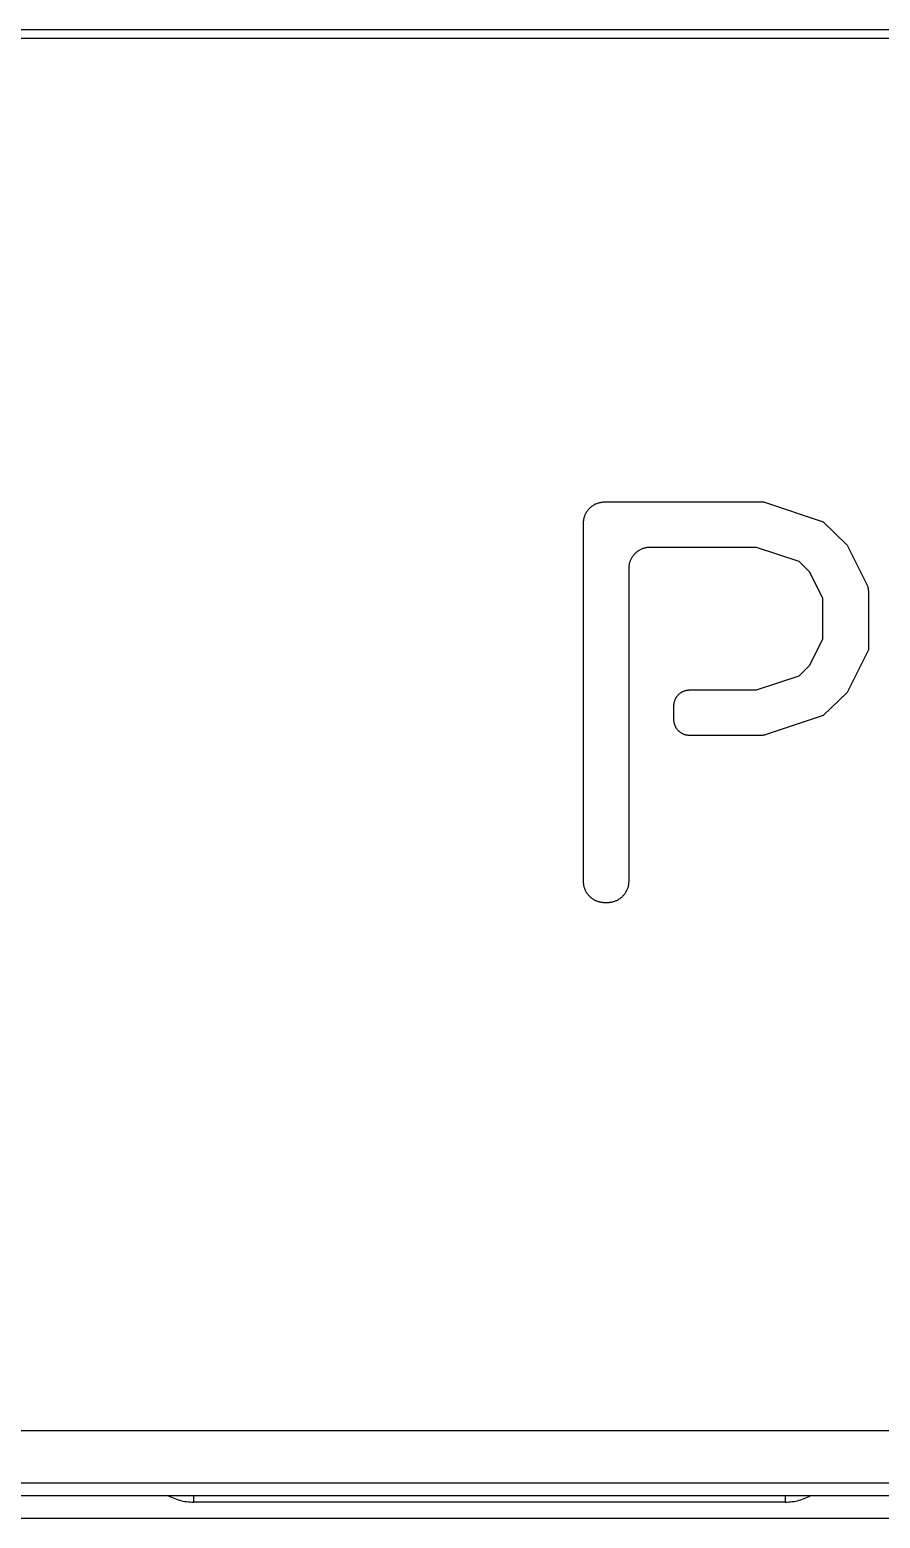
# Model space of a CAD drawing. Header units: millimetres. Extents: x -1283 to 2747, y -259 to 2557.
# Drawn here: x 822.8 to 871.7, y 370.2 to 455.7 of the extents above; entities that cross this region are included whole.
import ezdxf

# ---------------------------------------------------------------- set-up
doc = ezdxf.new("R2010")
doc.units = ezdxf.units.MM
doc.header["$MEASUREMENT"] = 0
doc.layers.add('Utwórz2D linie widoczne', color=7, linetype='Continuous', true_color=0x000000)

msp = doc.modelspace()

# ---------------------------------------------------------------- linework, layer by layer
at = {"layer": 'Utwórz2D linie widoczne'}
for p, q in [((1096.05, 455.218), (723.05, 455.218)), ((1096.54, 455.718), (723.54, 455.718)), ((855.632, 428.559), (855.673, 428.566)), ((855.673, 428.566), (855.714, 428.573)), ((855.714, 428.573), (855.756, 428.578)), ((855.756, 428.578), (855.798, 428.581)), ((855.798, 428.581), (855.839, 428.583)), ((855.839, 428.583), (855.881, 428.584)), ((855.881, 428.584), (865.006, 428.584)), ((865.006, 428.584), (868.434, 427.436)), ((854.702, 427.69), (854.714, 427.73)), ((854.714, 427.73), (854.727, 427.769)), ((854.727, 427.769), (854.742, 427.809)), ((854.742, 427.809), (854.758, 427.847)), ((854.758, 427.847), (854.775, 427.885)), ((854.775, 427.885), (854.793, 427.923)), ((854.793, 427.923), (854.813, 427.96)), ((854.813, 427.96), (854.834, 427.996)), ((854.834, 427.996), (854.857, 428.031)), ((854.857, 428.031), (854.88, 428.066)), ((854.88, 428.066), (854.905, 428.099)), ((854.905, 428.099), (854.931, 428.132)), ((854.931, 428.132), (854.958, 428.164)), ((854.958, 428.164), (854.986, 428.195)), ((854.986, 428.195), (855.015, 428.225)), ((855.015, 428.225), (855.045, 428.254)), ((855.045, 428.254), (855.076, 428.283)), ((855.076, 428.283), (855.108, 428.309)), ((855.108, 428.309), (855.141, 428.335)), ((855.141, 428.335), (855.175, 428.36)), ((855.175, 428.36), (855.209, 428.384)), ((855.209, 428.384), (855.245, 428.406)), ((855.245, 428.406), (855.281, 428.427)), ((855.281, 428.427), (855.318, 428.447)), ((855.318, 428.447), (855.355, 428.465)), ((855.355, 428.465), (855.393, 428.483)), ((855.393, 428.483), (855.432, 428.499)), ((855.432, 428.499), (855.471, 428.513)), ((855.471, 428.513), (855.511, 428.527)), ((855.511, 428.527), (855.551, 428.539)), ((855.551, 428.539), (855.591, 428.549)), ((855.591, 428.549), (855.632, 428.559)), ((854.656, 427.359), (854.657, 427.401)), ((854.656, 406.774), (854.656, 427.359)), ((854.657, 427.401), (854.659, 427.443)), ((854.659, 427.443), (854.663, 427.485)), ((854.663, 427.485), (854.668, 427.526)), ((854.668, 427.526), (854.674, 427.567)), ((854.674, 427.567), (854.682, 427.608)), ((854.682, 427.608), (854.691, 427.649)), ((854.691, 427.649), (854.702, 427.69)), ((868.434, 427.436), (869.816, 426.108)), ((869.816, 426.108), (870.933, 423.844)), ((857.327, 425.156), (857.313, 425.117)), ((857.341, 425.196), (857.327, 425.156)), ((857.357, 425.234), (857.341, 425.196)), ((857.375, 425.272), (857.357, 425.234)), ((857.393, 425.31), (857.375, 425.272)), ((857.413, 425.346), (857.393, 425.31)), ((857.434, 425.383), (857.413, 425.346)), ((857.457, 425.418), (857.434, 425.383)), ((857.48, 425.453), (857.457, 425.418)), ((857.505, 425.486), (857.48, 425.453)), ((857.531, 425.519), (857.505, 425.486)), ((857.558, 425.551), (857.531, 425.519)), ((857.586, 425.582), (857.558, 425.551)), ((857.615, 425.612), (857.586, 425.582)), ((857.645, 425.641), (857.615, 425.612)), ((857.676, 425.669), (857.645, 425.641)), ((857.708, 425.696), (857.676, 425.669)), ((857.741, 425.722), (857.708, 425.696)), ((857.774, 425.747), (857.741, 425.722)), ((857.809, 425.77), (857.774, 425.747)), ((857.844, 425.793), (857.809, 425.77)), ((857.88, 425.814), (857.844, 425.793)), ((857.917, 425.834), (857.88, 425.814)), ((857.955, 425.852), (857.917, 425.834)), ((857.993, 425.87), (857.955, 425.852)), ((858.031, 425.886), (857.993, 425.87)), ((858.071, 425.9), (858.031, 425.886)), ((858.11, 425.914), (858.071, 425.9)), ((858.15, 425.926), (858.11, 425.914)), ((858.191, 425.936), (858.15, 425.926)), ((858.232, 425.945), (858.191, 425.936)), ((858.273, 425.953), (858.232, 425.945)), ((858.314, 425.96), (858.273, 425.953)), ((858.356, 425.965), (858.314, 425.96)), ((858.397, 425.968), (858.356, 425.965)), ((858.439, 425.97), (858.397, 425.968)), ((858.481, 425.971), (858.439, 425.97)), ((864.601, 425.971), (858.481, 425.971)), ((867.051, 425.163), (864.601, 425.971)), ((867.656, 424.539), (867.051, 425.163)), ((857.257, 424.788), (857.256, 424.746)), ((857.256, 424.746), (857.256, 406.774)), ((857.259, 424.83), (857.257, 424.788)), ((857.262, 424.871), (857.259, 424.83)), ((857.267, 424.913), (857.262, 424.871)), ((857.274, 424.954), (857.267, 424.913)), ((857.282, 424.995), (857.274, 424.954)), ((857.291, 425.036), (857.282, 424.995)), ((857.301, 425.077), (857.291, 425.036)), ((857.313, 425.117), (857.301, 425.077)), ((868.412, 423.036), (867.656, 424.539)), ((870.933, 423.844), (870.946, 423.817)), ((870.946, 423.817), (870.957, 423.79)), ((870.957, 423.79), (870.968, 423.762)), ((870.968, 423.762), (870.978, 423.735)), ((870.978, 423.735), (870.987, 423.707)), ((870.987, 423.707), (870.995, 423.678)), ((870.995, 423.678), (871.002, 423.65)), ((871.002, 423.65), (871.009, 423.621)), ((871.009, 423.621), (871.014, 423.592)), ((871.014, 423.592), (871.018, 423.563)), ((871.018, 423.563), (871.022, 423.534)), ((871.022, 423.534), (871.024, 423.504)), ((871.024, 423.504), (871.025, 423.475)), ((871.025, 423.475), (871.026, 423.445)), ((871.026, 423.445), (871.026, 420.092)), ((868.412, 420.711), (868.412, 423.036)), ((867.656, 419.209), (868.412, 420.711)), ((871.026, 420.092), (869.816, 417.64)), ((867.051, 418.585), (867.656, 419.209)), ((864.601, 417.776), (867.051, 418.585)), ((860.038, 417.42), (860.057, 417.444)), ((860.057, 417.444), (860.077, 417.468)), ((860.077, 417.468), (860.098, 417.491)), ((860.098, 417.491), (860.119, 417.513)), ((860.119, 417.513), (860.141, 417.534)), ((860.141, 417.534), (860.164, 417.555)), ((860.164, 417.555), (860.188, 417.575)), ((860.188, 417.575), (860.212, 417.594)), ((860.212, 417.594), (860.237, 417.612)), ((860.237, 417.612), (860.262, 417.629)), ((860.262, 417.629), (860.288, 417.645)), ((860.288, 417.645), (860.315, 417.661)), ((860.315, 417.661), (860.342, 417.676)), ((860.342, 417.676), (860.369, 417.689)), ((860.369, 417.689), (860.397, 417.702)), ((860.397, 417.702), (860.425, 417.714)), ((860.425, 417.714), (860.454, 417.724)), ((860.454, 417.724), (860.483, 417.734)), ((860.483, 417.734), (860.513, 417.743)), ((860.513, 417.743), (860.543, 417.751)), ((860.543, 417.751), (860.573, 417.758)), ((860.573, 417.758), (860.603, 417.763)), ((860.603, 417.763), (860.633, 417.768)), ((860.633, 417.768), (860.664, 417.772)), ((860.664, 417.772), (860.694, 417.774)), ((860.694, 417.774), (860.725, 417.776)), ((860.725, 417.776), (860.756, 417.776)), ((860.756, 417.776), (864.601, 417.776)), ((869.816, 417.64), (868.434, 416.311)), ((859.856, 416.907), (859.858, 416.938)), ((859.856, 416.876), (859.856, 416.907)), ((859.856, 416.063), (859.856, 416.876)), ((859.858, 416.938), (859.86, 416.969)), ((859.86, 416.969), (859.864, 416.999)), ((859.864, 416.999), (859.869, 417.029)), ((859.869, 417.029), (859.874, 417.06)), ((859.874, 417.06), (859.881, 417.09)), ((859.881, 417.09), (859.889, 417.119)), ((859.889, 417.119), (859.898, 417.149)), ((859.898, 417.149), (859.908, 417.178)), ((859.908, 417.178), (859.918, 417.207)), ((859.918, 417.207), (859.93, 417.235)), ((859.93, 417.235), (859.943, 417.263)), ((859.943, 417.263), (859.957, 417.291)), ((859.957, 417.291), (859.971, 417.318)), ((859.971, 417.318), (859.987, 417.344)), ((859.987, 417.344), (860.003, 417.37)), ((860.003, 417.37), (860.02, 417.395)), ((860.02, 417.395), (860.038, 417.42)), ((859.856, 416.033), (859.856, 416.063)), ((859.858, 416.002), (859.856, 416.033)), ((859.86, 415.971), (859.858, 416.002)), ((859.864, 415.941), (859.86, 415.971)), ((859.869, 415.91), (859.864, 415.941)), ((859.874, 415.88), (859.869, 415.91)), ((859.881, 415.85), (859.874, 415.88)), ((859.889, 415.821), (859.881, 415.85)), ((859.898, 415.791), (859.889, 415.821)), ((859.908, 415.762), (859.898, 415.791)), ((859.918, 415.733), (859.908, 415.762)), ((859.93, 415.705), (859.918, 415.733)), ((868.434, 416.311), (865.145, 415.21)), ((859.943, 415.677), (859.93, 415.705)), ((859.957, 415.649), (859.943, 415.677)), ((859.971, 415.622), (859.957, 415.649)), ((859.987, 415.596), (859.971, 415.622)), ((860.003, 415.57), (859.987, 415.596)), ((860.02, 415.544), (860.003, 415.57)), ((860.038, 415.52), (860.02, 415.544)), ((860.057, 415.495), (860.038, 415.52)), ((860.077, 415.472), (860.057, 415.495)), ((860.098, 415.449), (860.077, 415.472)), ((860.119, 415.427), (860.098, 415.449)), ((860.141, 415.406), (860.119, 415.427)), ((860.164, 415.385), (860.141, 415.406)), ((860.188, 415.365), (860.164, 415.385)), ((860.212, 415.346), (860.188, 415.365)), ((860.237, 415.328), (860.212, 415.346)), ((860.262, 415.311), (860.237, 415.328)), ((860.288, 415.294), (860.262, 415.311)), ((860.315, 415.279), (860.288, 415.294)), ((860.342, 415.264), (860.315, 415.279)), ((860.369, 415.251), (860.342, 415.264)), ((860.397, 415.238), (860.369, 415.251)), ((860.425, 415.226), (860.397, 415.238)), ((860.454, 415.215), (860.425, 415.226)), ((860.483, 415.206), (860.454, 415.215)), ((860.513, 415.197), (860.483, 415.206)), ((860.543, 415.189), (860.513, 415.197)), ((860.573, 415.182), (860.543, 415.189)), ((860.603, 415.176), (860.573, 415.182)), ((860.633, 415.172), (860.603, 415.176)), ((860.664, 415.168), (860.633, 415.172)), ((860.694, 415.165), (860.664, 415.168)), ((860.725, 415.164), (860.694, 415.165)), ((860.756, 415.163), (860.725, 415.164)), ((864.859, 415.163), (860.756, 415.163)), ((864.888, 415.164), (864.859, 415.163)), ((864.917, 415.165), (864.888, 415.164)), ((864.946, 415.168), (864.917, 415.165)), ((864.975, 415.171), (864.946, 415.168)), ((865.004, 415.175), (864.975, 415.171)), ((865.033, 415.18), (865.004, 415.175)), ((865.061, 415.186), (865.033, 415.18)), ((865.089, 415.193), (865.061, 415.186)), ((865.117, 415.201), (865.089, 415.193)), ((865.145, 415.21), (865.117, 415.201)), ((854.657, 406.732), (854.656, 406.774)), ((854.659, 406.691), (854.657, 406.732)), ((854.663, 406.649), (854.659, 406.691)), ((854.668, 406.607), (854.663, 406.649)), ((854.674, 406.566), (854.668, 406.607)), ((854.682, 406.525), (854.674, 406.566)), ((854.691, 406.484), (854.682, 406.525)), ((854.702, 406.444), (854.691, 406.484)), ((854.714, 406.404), (854.702, 406.444)), ((854.727, 406.364), (854.714, 406.404)), ((854.742, 406.325), (854.727, 406.364)), ((854.758, 406.286), (854.742, 406.325)), ((857.17, 406.325), (857.154, 406.286)), ((857.185, 406.364), (857.17, 406.325)), ((857.198, 406.404), (857.185, 406.364)), ((857.21, 406.444), (857.198, 406.404)), ((857.221, 406.484), (857.21, 406.444)), ((857.23, 406.525), (857.221, 406.484)), ((857.238, 406.566), (857.23, 406.525)), ((857.244, 406.607), (857.238, 406.566)), ((857.249, 406.649), (857.244, 406.607)), ((857.253, 406.691), (857.249, 406.649)), ((857.255, 406.732), (857.253, 406.691)), ((857.256, 406.774), (857.255, 406.732)), ((854.775, 406.248), (854.758, 406.286)), ((854.793, 406.211), (854.775, 406.248)), ((854.813, 406.174), (854.793, 406.211)), ((854.834, 406.138), (854.813, 406.174)), ((854.857, 406.102), (854.834, 406.138)), ((854.88, 406.068), (854.857, 406.102)), ((854.905, 406.034), (854.88, 406.068)), ((854.931, 406.001), (854.905, 406.034)), ((854.958, 405.969), (854.931, 406.001)), ((854.986, 405.938), (854.958, 405.969)), ((855.015, 405.908), (854.986, 405.938)), ((855.045, 405.879), (855.015, 405.908)), ((855.076, 405.851), (855.045, 405.879)), ((855.108, 405.824), (855.076, 405.851)), ((855.141, 405.798), (855.108, 405.824)), ((855.175, 405.773), (855.141, 405.798)), ((855.209, 405.75), (855.175, 405.773)), ((855.245, 405.727), (855.209, 405.75)), ((855.281, 405.706), (855.245, 405.727)), ((855.318, 405.686), (855.281, 405.706)), ((855.355, 405.668), (855.318, 405.686)), ((855.393, 405.651), (855.355, 405.668)), ((855.432, 405.635), (855.393, 405.651)), ((855.471, 405.62), (855.432, 405.635)), ((855.511, 405.607), (855.471, 405.62)), ((855.551, 405.595), (855.511, 405.607)), ((855.591, 405.584), (855.551, 405.595)), ((855.632, 405.575), (855.591, 405.584)), ((855.673, 405.567), (855.632, 405.575)), ((855.714, 405.561), (855.673, 405.567)), ((855.756, 405.556), (855.714, 405.561)), ((855.798, 405.552), (855.756, 405.556)), ((855.839, 405.55), (855.798, 405.552)), ((855.881, 405.549), (855.839, 405.55)), ((856.031, 405.549), (855.881, 405.549)), ((856.073, 405.55), (856.031, 405.549)), ((856.115, 405.552), (856.073, 405.55)), ((856.156, 405.556), (856.115, 405.552)), ((856.198, 405.561), (856.156, 405.556)), ((856.239, 405.567), (856.198, 405.561)), ((856.28, 405.575), (856.239, 405.567)), ((856.321, 405.584), (856.28, 405.575)), ((856.361, 405.595), (856.321, 405.584)), ((856.401, 405.607), (856.361, 405.595)), ((856.441, 405.62), (856.401, 405.607)), ((856.48, 405.635), (856.441, 405.62)), ((856.519, 405.651), (856.48, 405.635)), ((856.557, 405.668), (856.519, 405.651)), ((856.594, 405.686), (856.557, 405.668)), ((856.631, 405.706), (856.594, 405.686)), ((856.667, 405.727), (856.631, 405.706)), ((856.703, 405.75), (856.667, 405.727)), ((856.737, 405.773), (856.703, 405.75)), ((856.771, 405.798), (856.737, 405.773)), ((856.804, 405.824), (856.771, 405.798)), ((856.836, 405.851), (856.804, 405.824)), ((856.867, 405.879), (856.836, 405.851)), ((856.897, 405.908), (856.867, 405.879)), ((856.926, 405.938), (856.897, 405.908)), ((856.954, 405.969), (856.926, 405.938)), ((856.981, 406.001), (856.954, 405.969)), ((857.007, 406.034), (856.981, 406.001)), ((857.032, 406.068), (857.007, 406.034)), ((857.055, 406.102), (857.032, 406.068)), ((857.078, 406.138), (857.055, 406.102)), ((857.099, 406.174), (857.078, 406.138)), ((857.119, 406.211), (857.099, 406.174)), ((857.137, 406.248), (857.119, 406.211)), ((857.154, 406.286), (857.137, 406.248)), ((726.976, 375.218), (1092.124, 375.218)), ((724.051, 372.218), (1096.051, 372.218)), ((719.649, 371.475), (1099.649, 371.475)), ((723.65, 371.477), (1095.65, 371.477)), ((830.809, 371.475), (830.898, 371.428)), ((830.898, 371.428), (830.988, 371.385)), ((830.988, 371.385), (831.08, 371.344)), ((831.08, 371.344), (831.173, 371.306)), ((831.173, 371.306), (831.268, 371.271)), ((831.268, 371.271), (831.363, 371.24)), ((832.254, 371.475), (832.254, 371.104)), ((866.254, 371.475), (866.254, 371.104)), ((867.145, 371.24), (867.241, 371.271)), ((867.241, 371.271), (867.335, 371.306)), ((867.335, 371.306), (867.428, 371.344)), ((867.428, 371.344), (867.52, 371.385)), ((867.52, 371.385), (867.611, 371.428)), ((867.611, 371.428), (867.7, 371.475)), ((831.363, 371.24), (831.46, 371.211)), ((831.46, 371.211), (831.557, 371.186)), ((831.557, 371.186), (831.655, 371.165)), ((831.655, 371.165), (831.754, 371.146)), ((831.754, 371.146), (831.853, 371.131)), ((831.853, 371.131), (831.953, 371.119)), ((831.953, 371.119), (832.053, 371.111)), ((832.053, 371.111), (832.154, 371.106)), ((832.154, 371.106), (832.254, 371.104)), ((866.254, 371.104), (832.254, 371.104)), ((866.254, 371.104), (866.355, 371.106)), ((866.355, 371.106), (866.455, 371.111)), ((866.455, 371.111), (866.555, 371.119)), ((866.555, 371.119), (866.655, 371.131)), ((866.655, 371.131), (866.755, 371.146)), ((866.755, 371.146), (866.853, 371.165)), ((866.853, 371.165), (866.952, 371.186)), ((866.952, 371.186), (867.049, 371.211)), ((867.049, 371.211), (867.145, 371.24)), ((762.15, 370.177), (1062.15, 370.177))]:
    msp.add_line(p, q, dxfattribs=at)

doc.saveas('drawing.dxf')
